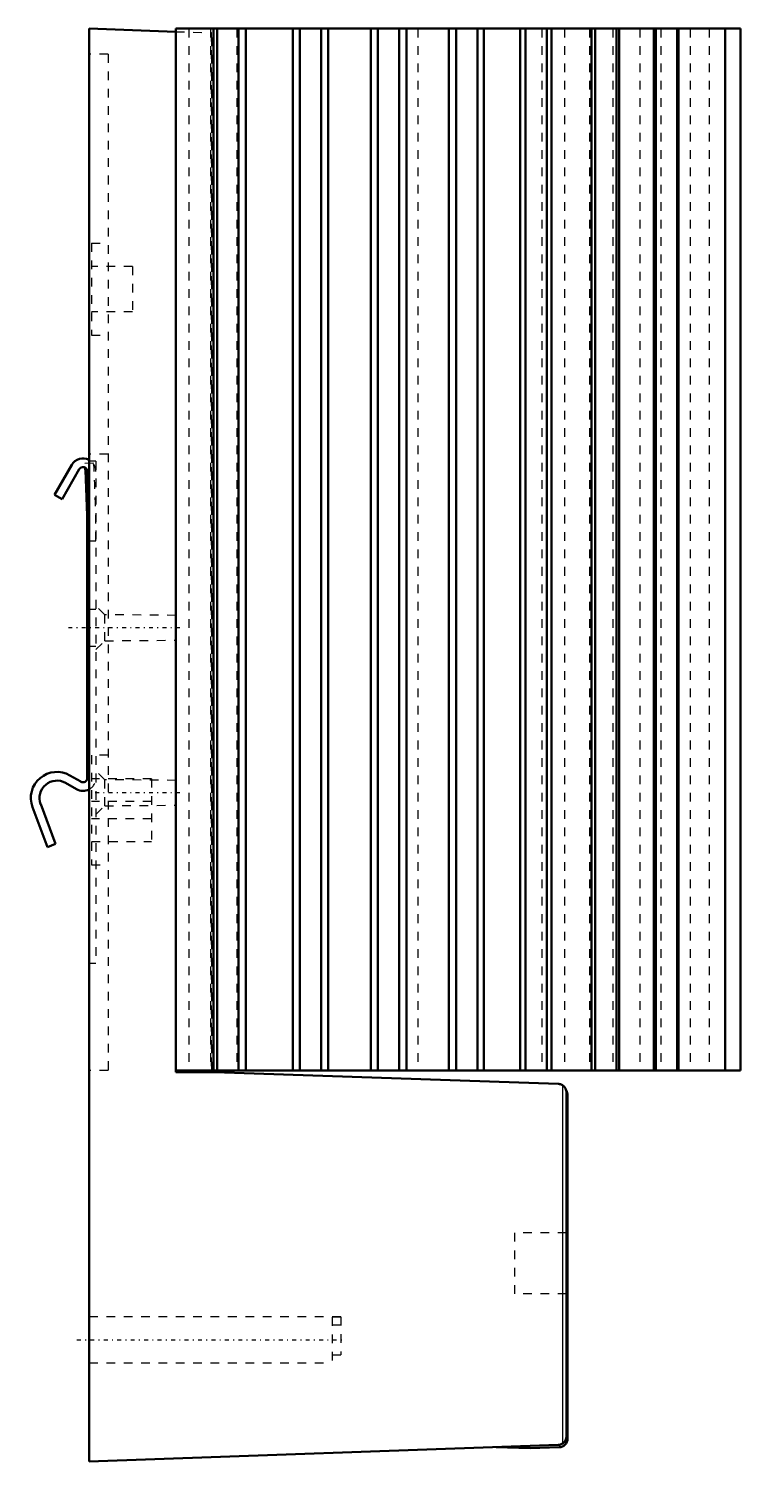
# Model space of a CAD drawing. Header units: millimetres. Extents: x -7 to 75, y 0 to 165.
import ezdxf

# ---------------------------------------------------------------- set-up
doc = ezdxf.new("R2010")
doc.units = ezdxf.units.MM
doc.linetypes.add('Center', pattern=[1.5, 0.45, -0.5, 0.05, -0.5])
doc.linetypes.add('Dashed', pattern=[2, 1, -1])
for name, color, linetype, lineweight in [('AM_0', 7, 'Continuous', 50), ('AM_4', 3, 'Continuous', 25), ('AM_7', 7, 'Center', 25), ('AM_9', 6, 'Dashed', 25)]:
    doc.layers.add(name, color=color, linetype=linetype, lineweight=lineweight)

# ---------------------------------------------------------------- blocks, each defined once
blk = doc.blocks.new('1_3105_XX0__1__2_0_in_3105_360__1__3')
at = {"layer": 'AM_0'}
for p, q in [((-3.97, 111.33), (-2, 114.75)), ((-1.13, 114.25), (-3.1, 110.83)), ((-0.2, 78.71), (-0.2, 114)), ((-3.1, 110.83), (-3.97, 111.33)), ((-1.45, 77.41), (-2.7, 78.13)), ((-2.2, 79), (-0.95, 78.28)), ((-4.79, 70.75), (-6.51, 75.35)), ((-5.57, 75.7), (-3.86, 71.1)), ((-3.86, 71.1), (-4.79, 70.75))]:
    blk.add_line(p, q, dxfattribs=at)
for centre, radius, start, end in [((-0.7, 114), 1.5, 62.1819, 150.0034), ((-0.7, 114), 0.5, 0, 150.0034), ((-150.2, 106), 150, 0, 3.2199), ((-3.7, 76.4), 3, 59.9965, 200.491), ((-3.7, 76.4), 2, 59.9965, 200.491), ((-0.7, 78.71), 0.5, 239.9965, 360), ((-0.7, 78.71), 1.5, 239.9965, 297.8181)]:
    blk.add_arc(centre, radius, start, end, dxfattribs=at)
at = {"layer": 'AM_9'}
for p, q in [((-0.47, 114.94), (0.53, 115)), ((-0.2, 106), (0.8, 106)), ((0.8, 98.1), (-0.2, 98.1)), ((-0.2, 93.9), (0.8, 93.9))]:
    blk.add_line(p, q, dxfattribs=at)
for centre, radius, start, end in [((-0.7, 114), 1.5, 0, 62.1819), ((-150.2, 106), 151, 0, 3.3572), ((-0.7, 78.71), 1.5, 297.8181, 360)]:
    blk.add_arc(centre, radius, start, end, dxfattribs=at)
blk = doc.blocks.new('2_3105_360__1__1_0_in_3105_360__1__3')
at = {"layer": 'AM_0'}
for p, q in [((0, 165), (0, 0)), ((0, 165), (10, 164.65)), ((10, 165), (10, 44.84)), ((10, 165), (75, 165)), ((14.35, 165), (14.35, 45)), ((14.77, 165), (14.77, 45)), ((17.23, 165), (17.23, 45)), ((18.05, 165), (18.05, 45)), ((23.45, 165), (23.45, 45)), ((24.27, 165), (24.27, 45)), ((26.73, 165), (26.73, 45)), ((27.55, 165), (27.55, 45)), ((32.45, 165), (32.45, 45)), ((33.27, 165), (33.27, 45)), ((35.73, 165), (35.73, 45)), ((36.55, 165), (36.55, 45)), ((41.42, 165), (41.42, 45)), ((42.27, 165), (42.27, 45)), ((44.73, 165), (44.73, 45)), ((45.48, 165), (45.48, 45)), ((49.63, 165), (49.63, 45)), ((50.27, 165), (50.27, 45)), ((52.73, 165), (52.73, 45)), ((53.27, 165), (53.27, 45)), ((57.86, 165), (57.86, 45)), ((58.27, 165), (58.27, 45)), ((60.73, 165), (60.73, 45)), ((61.06, 165), (61.06, 45)), ((65.05, 165), (65.05, 45)), ((65.27, 165), (65.27, 45)), ((67.73, 165), (67.73, 45)), ((67.87, 165), (67.87, 45)), ((73.26, 165), (73.26, 45)), ((75, 165), (75, 45)), ((10, 45), (75, 45)), ((10, 44.84), (14.5, 44.84)), ((14.5, 45), (14.5, 44.84)), ((14.5, 44.84), (54.03, 43.46)), ((55, 42.46), (55, 2.89)), ((55.1, 42.18), (55.1, 2.62)), ((54.03, 1.89), (0, 0)), ((50.8, 1.5), (46.88, 1.64)), ((54.13, 1.62), (50.8, 1.5))]:
    blk.add_line(p, q, dxfattribs=at)
for points in [[(54.52, 43.32), (54.44, 43.36), (54.36, 43.4), (54.28, 43.42), (54.19, 43.44), (54.11, 43.46), (54.03, 43.46)], [(55, 42.46), (55, 42.47), (54.99, 42.58), (54.88, 42.93), (54.71, 43.16), (54.52, 43.32)], [(54.03, 1.89), (54.12, 1.89), (54.21, 1.91), (54.29, 1.93), (54.37, 1.96), (54.45, 2), (54.52, 2.03)], [(54.52, 2.03), (54.71, 2.19), (54.88, 2.42), (54.99, 2.77), (55, 2.88), (55, 2.89)]]:
    blk.add_lwpolyline(points, dxfattribs=at)
for centre, start, end in [((54.1, 42.18), 0, 28.2497), ((54.1, 2.62), 272, 0)]:
    blk.add_arc(centre, 1, start, end, dxfattribs=at)
at = {"layer": 'AM_4'}
blk.add_line((54.52, 43.32), (54.52, 2.03), dxfattribs=at)
at = {"layer": 'AM_7'}
for p, q in [((10.46, 96), (-2.35, 96)), ((10.46, 77), (0.34, 77)), ((-1.4, 14), (29.4, 14))]:
    blk.add_line(p, q, dxfattribs=at)
at = {"layer": 'AM_9'}
for p, q in [((11.5, 165), (11.5, 45)), ((14, 165), (14, 45)), ((14.28, 165), (14.28, 45)), ((17, 165), (17, 45)), ((37.85, 165), (37.85, 45)), ((52.15, 165), (52.15, 45)), ((54.75, 165), (54.75, 45)), ((57.63, 165), (57.63, 45)), ((60.3, 165), (60.3, 45)), ((63.43, 165), (63.43, 45)), ((65.85, 165), (65.85, 45)), ((69.22, 165), (69.22, 45)), ((71.4, 165), (71.4, 45)), ((10, 164.65), (14.02, 164.51)), ((14.07, 164.51), (14.07, 45)), ((14.14, 45), (14.14, 164.49)), ((2.2, 162.07), (0, 162.07)), ((2.2, 162.07), (2.2, 45)), ((0.3, 140.31), (0.3, 129.69)), ((0.3, 140.31), (2.2, 140.31)), ((5, 137.6), (0.3, 137.6)), ((5, 137.6), (5, 132.4)), ((5, 132.4), (0.3, 132.4)), ((0.3, 129.69), (2.2, 129.69)), ((2.2, 116), (0, 116)), ((0.8, 115.2), (0, 115.2)), ((0.8, 115.2), (0.8, 57.35)), ((1.8, 97.5), (0.8, 98.5)), ((10, 97.43), (1.8, 97.5)), ((1.8, 94.5), (1.8, 97.5)), ((0.8, 93.5), (1.8, 94.5)), ((1.8, 94.5), (10, 94.57)), ((2.2, 81.31), (0.3, 81.31)), ((0.3, 81.31), (0.3, 68.69)), ((1.8, 78.5), (0.8, 79.5)), ((7.2, 78.6), (0.3, 78.6)), ((10, 78.43), (1.8, 78.5)), ((1.8, 75.5), (1.8, 78.5)), ((7.2, 78.6), (7.2, 71.4)), ((7.2, 76), (0.3, 76)), ((0.8, 74.5), (1.8, 75.5)), ((1.8, 75.5), (10, 75.57)), ((7.2, 74), (0.3, 74)), ((0.3, 71.4), (7.2, 71.4)), ((0.3, 68.69), (2.2, 68.69)), ((0.8, 57.35), (0, 57.35)), ((2.2, 45), (0, 45)), ((55, 26.3), (49, 26.3)), ((49, 26.3), (49, 19.3)), ((55, 19.3), (49, 19.3)), ((29, 16.65), (0, 16.65)), ((29, 16.6), (28, 16.6)), ((28, 16.6), (28, 11.35)), ((29, 16.65), (29, 12.25)), ((29, 15.68), (28, 15.68)), ((28, 12.25), (29, 12.25)), ((0, 11.35), (28, 11.35))]:
    blk.add_line(p, q, dxfattribs=at)
for centre, radius, start, end in [((14, 164.01), 0.5, 73.7817, 88), ((54, 2.89), 1, 301.1613, 312.4201)]:
    blk.add_arc(centre, radius, start, end, dxfattribs=at)

msp = doc.modelspace()

# ---------------------------------------------------------------- block references
for name in ['2_3105_360__1__1_0_in_3105_360__1__3', '1_3105_XX0__1__2_0_in_3105_360__1__3']:
    msp.add_blockref(name, (0, 0))

doc.saveas('drawing.dxf')
